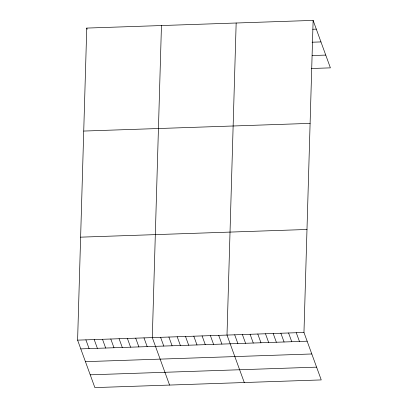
<?xml version="1.0" encoding="UTF-8"?>
<svg xmlns="http://www.w3.org/2000/svg" width="408" height="408" viewBox="0 0 408 408"><rect width="100%" height="100%" fill="white"/><g stroke="black" fill="none" stroke-linecap="round" stroke-linejoin="round"><path stroke-width="0.61" d="M313.125 20.4L303.965 332.459L321.244 379.919L94.875 387.6L77.602 340.139L86.756 28.081L313.125 20.4L330.398 67.861L311.457 68.503M161.461 25.546L152.301 337.605L169.575 385.065M236.161 23.011L227.001 335.07L244.28 382.531M312.752 29.259L316.307 29.141M312.079 42.218L320.958 41.917M312.135 55.544L325.752 55.085M83.737 131.06L310.106 123.379M80.621 237.16L306.989 229.48M77.602 340.139L303.965 332.459M80.779 348.876L307.147 341.2M85.43 361.656L311.799 353.976M90.224 374.819L316.593 367.144M296.269 332.719L299.452 341.46M288.573 332.979L291.756 341.72M280.877 333.244L284.06 341.981M273.181 333.504L276.364 342.241M265.486 333.764L268.668 342.506M257.79 334.025L260.967 342.766M250.094 334.285L253.271 343.026M242.393 334.545L245.575 343.286M234.697 334.81L237.879 343.546M218.703 335.351L221.886 344.092M210.401 335.631L213.583 344.372M202.103 335.911L205.285 344.653M86.756 28.081L87.179 29.243M193.8 336.197L196.982 344.933M185.502 336.478L188.685 345.219M177.2 336.758L180.382 345.5M168.902 337.039L172.084 345.78M160.599 337.324L163.781 346.06M143.999 337.885L147.181 346.627M135.701 338.166L138.883 346.907M127.398 338.446L130.58 347.188M119.1 338.732L122.283 347.468M110.797 339.012L113.98 347.749M102.5 339.293L105.682 348.034M94.197 339.573L97.379 348.315M85.899 339.854L89.082 348.595"/></g></svg>
